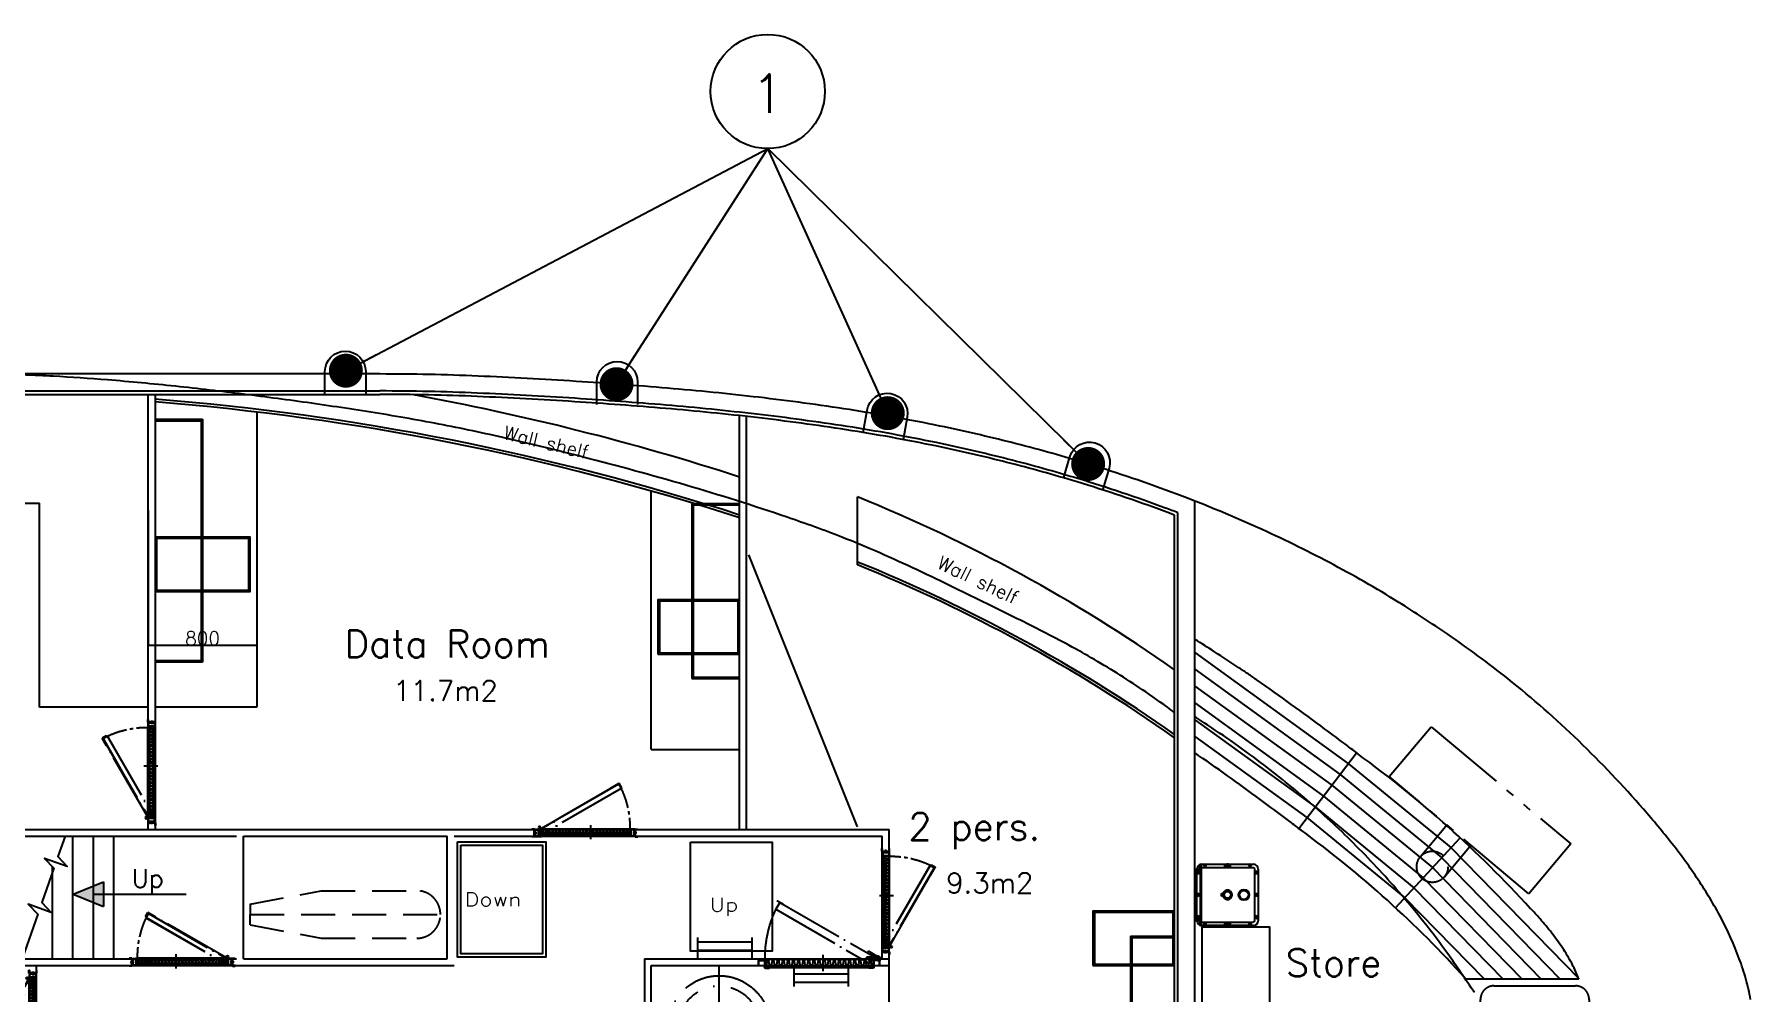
# Model space of a CAD drawing. Extents: x 1551 to 113148, y -1700 to 77018.
# Drawn here: x 30297 to 42923, y 26899 to 33947 of the extents above; entities that cross this region are included whole.
import ezdxf
from ezdxf.enums import TextEntityAlignment as Align

# ---------------------------------------------------------------- set-up
doc = ezdxf.new("R2010")
doc.units = 0
doc.header["$LTSCALE"] = 500
doc.header["$MEASUREMENT"] = 0
for name, pattern in [('CENTER', [3, 2.5, -0.25, 0, -0.25]), ('CENTER2', [1.125, 0.75, -0.125, 0.125, -0.125]), ('DASHED', [0.75, 0.5, -0.25]), ('PHANTOM', [2.1, 1.25, -0.2, 0.125, -0.2, 0.125, -0.2])]:
    doc.linetypes.add(name, pattern=pattern)
doc.layers.get('0').update_dxf_attribs({"linetype": 'CONTINUOUS'})
doc.layers.get('DEFPOINTS').update_dxf_attribs({"linetype": 'CONTINUOUS'})
for name, color, linetype in [('M1CO1', 1, 'CONTINUOUS'), ('POSNR', 2, 'CONTINUOUS'), ('S0CO2', 2, 'CONTINUOUS'), ('S0PH1', 7, 'PHANTOM'), ('SAFECO1', 1, 'CONTINUOUS')]:
    doc.layers.add(name, color=color, linetype=linetype)
doc.styles.add('18', font='romans', dxfattribs={"height": 180})
doc.styles.add('ROMANS', font='romans', dxfattribs={"height": 100})
doc.dimstyles.get("Standard").update_dxf_attribs({"dimtxt": 2, "dimasz": 2.5, "dimexe": 1, "dimexo": 1, "dimgap": 1, "dimtad": 1, "dimdsep": 46, "dimtxsty": 'ROMANS', "dimcen": 0, "dimclrd": 1, "dimclre": 1, "dimclrt": 2, "dimadec": 0, "dimazin": 0, "dimtfac": 1, "dimtmove": 2, "dimatfit": 3, "dimfxl": 1, "dimtvp": 100, "dimtolj": 1, "dimarcsym": 0})

# ---------------------------------------------------------------- blocks, each defined once
blk = doc.blocks.new('Internal Lining-door 730 L')
at = {"linetype": 'CENTER', "ltscale": 0.4}
for p, q in [((17302, 17625), (17319, 17655)), ((17306, 17623), (17302, 17625)), ((17303, 17625), (17319, 17653)), ((17322, 17650), (17303, 17617)), ((17303, 17617), (17877, 17286)), ((17323, 17648), (17306, 17618)), ((17306, 17618), (17876, 17289)), ((17319, 17655), (17320, 17654)), ((17897, 17321), (17319, 17655)), ((17319, 17653), (17896, 17320)), ((17322, 17650), (17896, 17319)), ((17323, 17648), (17893, 17319))]:
    blk.add_line(p, q, dxfattribs=at)
at = {"ltscale": 600}
for p, q in [((17202, 17319), (17182, 17319)), ((17182, 17315), (17182, 17319)), ((17182, 17315), (17192, 17315)), ((17200, 17317), (17186, 17317)), ((17192, 17317), (17192, 17315)), ((17200, 17263), (17200, 17317)), ((17202, 17300), (17202, 17319)), ((17202, 17317), (17236, 17317)), ((17202, 17315), (17234, 17315)), ((17202, 17300), (17206, 17296)), ((17204, 17301), (17204, 17315)), ((17204, 17301), (17208, 17297)), ((17208, 17267), (17208, 17315)), ((17210, 17267), (17210, 17315)), ((17212, 17305), (17210, 17305)), ((17212, 17305), (17212, 17313)), ((17212, 17313), (17232, 17313)), ((17227, 17318), (17227, 17317)), ((17227, 17318), (17237, 17318)), ((17232, 17269), (17232, 17313)), ((17234, 17267), (17234, 17315)), ((17236, 17269), (17236, 17317)), ((17237, 17284), (17237, 17318)), ((17903, 17318), (17237, 17318)), ((17237, 17317), (17903, 17317)), ((17241, 17316), (17241, 17278)), ((17241, 17316), (17903, 17316)), ((17243, 17314), (17243, 17280)), ((17243, 17314), (17901, 17314)), ((17527, 17244), (17527, 17348)), ((17901, 17314), (17901, 17280)), ((17903, 17316), (17903, 17324)), ((17903, 17316), (17903, 17278)), ((17907, 17318), (17907, 17324)), ((17907, 17284), (17907, 17318)), ((17917, 17318), (17907, 17318)), ((17942, 17317), (17908, 17317)), ((17908, 17269), (17908, 17317)), ((17942, 17315), (17910, 17315)), ((17910, 17267), (17910, 17315)), ((17932, 17313), (17912, 17313)), ((17912, 17269), (17912, 17313)), ((17917, 17318), (17917, 17317)), ((17932, 17305), (17932, 17313)), ((17932, 17305), (17934, 17305)), ((17934, 17267), (17934, 17315)), ((17936, 17267), (17936, 17315)), ((17940, 17301), (17936, 17297)), ((17942, 17300), (17938, 17296)), ((17940, 17301), (17940, 17315)), ((17942, 17319), (17962, 17319)), ((17942, 17300), (17942, 17319)), ((17944, 17263), (17944, 17317)), ((17944, 17317), (17958, 17317)), ((17952, 17317), (17952, 17315)), ((17962, 17315), (17952, 17315)), ((17962, 17315), (17962, 17319)), ((17182, 17265), (17192, 17265)), ((17182, 17265), (17182, 17261)), ((17202, 17261), (17182, 17261)), ((17200, 17263), (17186, 17263)), ((17190, 17290), (17218, 17290)), ((17192, 17263), (17192, 17265)), ((17202, 17281), (17206, 17285)), ((17202, 17261), (17202, 17281)), ((17202, 17267), (17250, 17267)), ((17202, 17265), (17252, 17265)), ((17204, 17280), (17208, 17284)), ((17204, 17267), (17204, 17280)), ((17206, 17285), (17206, 17296)), ((17212, 17277), (17210, 17277)), ((17212, 17269), (17212, 17277)), ((17212, 17269), (17232, 17269)), ((17237, 17284), (17236, 17284)), ((17236, 17269), (17248, 17269)), ((17242, 17278), (17241, 17278)), ((17242, 17278), (17242, 17274)), ((17242, 17278), (17903, 17278)), ((17242, 17276), (17252, 17276)), ((17242, 17274), (17250, 17274)), ((17243, 17280), (17901, 17280)), ((17248, 17269), (17248, 17274)), ((17250, 17267), (17250, 17274)), ((17252, 17265), (17252, 17276)), ((17892, 17265), (17892, 17276)), ((17902, 17276), (17892, 17276)), ((17942, 17265), (17892, 17265)), ((17894, 17267), (17894, 17274)), ((17902, 17274), (17894, 17274)), ((17942, 17267), (17894, 17267)), ((17896, 17269), (17896, 17274)), ((17908, 17269), (17896, 17269)), ((17902, 17278), (17902, 17274)), ((17902, 17278), (17903, 17278)), ((17907, 17284), (17908, 17284)), ((17932, 17269), (17912, 17269)), ((17953, 17290), (17925, 17290)), ((17932, 17269), (17932, 17277)), ((17932, 17277), (17934, 17277)), ((17940, 17280), (17936, 17284)), ((17938, 17285), (17938, 17296)), ((17942, 17281), (17938, 17285)), ((17940, 17267), (17940, 17280)), ((17942, 17261), (17942, 17281)), ((17942, 17261), (17962, 17261)), ((17944, 17263), (17958, 17263)), ((17952, 17263), (17952, 17265)), ((17962, 17265), (17952, 17265)), ((17962, 17265), (17962, 17261))]:
    blk.add_line(p, q, dxfattribs=at)
for p, q in [((17254, 17291), (17258, 17303)), ((17267, 17303), (17271, 17291)), ((17279, 17291), (17283, 17303)), ((17292, 17303), (17296, 17291)), ((17304, 17291), (17308, 17303)), ((17317, 17303), (17320, 17291)), ((17329, 17291), (17333, 17303)), ((17341, 17303), (17345, 17291))]:
    blk.add_line(p, q)
at = {"ltscale": 0.5}
for p, q in [((17858, 17307), (17858, 17306)), ((17893, 17319), (17876, 17289)), ((17896, 17319), (17877, 17286)), ((17883, 17290), (17900, 17319)), ((17896, 17319), (17899, 17326)), ((17900, 17319), (17903, 17324)), ((17880, 17292), (17883, 17290))]:
    blk.add_line(p, q, dxfattribs=at)
blk.add_lwpolyline([(17901, 17312, 0.771886), (17887, 17303), (17891, 17291, -1.315477), (17875, 17291), (17878, 17303, 1.425918), (17862, 17303), (17866, 17291, -1.315477), (17850, 17291), (17854, 17303, 1.425918), (17838, 17303), (17841, 17291, -1.315477), (17825, 17291), (17829, 17303, 1.425918), (17813, 17303), (17817, 17291, -1.315477), (17800, 17291), (17804, 17303, 1.425918), (17788, 17303), (17792, 17291, -1.315477), (17775, 17291), (17779, 17303, 1.425918), (17763, 17303), (17767, 17291, -1.315477), (17751, 17291), (17754, 17303, 1.425918), (17738, 17303), (17742, 17291, -1.315477), (17726, 17291), (17730, 17303, 1.425918), (17714, 17303), (17717, 17291, -1.315477), (17701, 17291), (17705, 17303, 1.425918), (17689, 17303), (17693, 17291, -1.315477), (17676, 17291), (17680, 17303, 1.425918), (17664, 17303), (17668, 17291, -1.315477), (17651, 17291), (17655, 17303, 1.425918), (17639, 17303), (17643, 17291, -1.315477), (17627, 17291), (17630, 17303, 1.425918), (17614, 17303), (17618, 17291, -1.315477), (17602, 17291), (17606, 17303, 1.425918), (17590, 17303), (17593, 17291, -1.315477), (17577, 17291), (17581, 17303, 1.425918), (17565, 17303), (17569, 17291, -1.315477), (17552, 17291), (17556, 17303, 1.425918), (17540, 17303), (17544, 17291, -1.315477), (17527, 17291), (17531, 17303, 1.425918), (17515, 17303), (17519, 17291, -1.315477), (17503, 17291), (17506, 17303, 1.425918), (17490, 17303), (17494, 17291, -1.315477), (17478, 17291), (17481, 17303, 1.425918), (17466, 17303), (17469, 17291, -1.315477), (17453, 17291), (17457, 17303, 1.425918), (17441, 17303), (17444, 17291, -1.315477), (17428, 17291), (17432, 17303, 1.425918), (17416, 17303), (17420, 17291, -1.315477), (17403, 17291), (17407, 17303, 1.425918), (17391, 17303), (17395, 17291, -1.315477), (17378, 17291), (17382, 17303, 1.425918), (17366, 17303), (17370, 17291, -1.315477), (17354, 17291), (17357, 17303, 1.425918), (17341, 17303), (17345, 17291, -0.676039), (17333, 17282, -0.676039)], format="xyb")
at = {"ltscale": 600}
blk.add_circle((17905, 17331), 7.5, dxfattribs=at)
blk.add_circle((17905, 17331), 7.5, dxfattribs=at)
for centre, start, end in [((17250, 17306), 340.0841, 152.2922), ((17275, 17306), 340.0841, 199.9159), ((17300, 17306), 340.0841, 199.9159), ((17325, 17306), 340.0841, 199.9159), ((17349, 17306), 49.2597, 199.9159), ((17263, 17289), 164.4828, 15.5172), ((17287, 17289), 164.4828, 15.5172), ((17312, 17289), 164.4828, 15.5172), ((17337, 17289), 164.4828, 15.5172)]:
    blk.add_arc(centre, 8.5, start, end)
at = {"layer": 'S0PH1', "linetype": 'CENTER2', "ltscale": 0.4}
blk.add_arc((17905, 17331), 664, 154.5349, 181.2513, dxfattribs=at)
blk = doc.blocks.new('*D134')
at = {"color": 1, "lineweight": -2, "transparency": 16777216}
for p, q in [((31135, 30446), (31135, 29453)), ((31935, 29629), (31935, 29453)), ((31138, 29454), (31933, 29454))]:
    blk.add_line(p, q, dxfattribs=at)
at = {"color": 1, "transparency": 16777216}
for points in [[(31138, 29454), (31138, 29453), (31135, 29454)], [(31933, 29454), (31933, 29453), (31935, 29454)]]:
    blk.add_solid(points, dxfattribs=at)
at = {"layer": 'DEFPOINTS', "color": 0, "transparency": 16777216}
for p in [(31135, 30447), (31935, 29630), (31935, 29454)]:
    blk.add_point(p, dxfattribs=at)
at = {"color": 2, "transparency": 16777216, "insert": (31535, 29505), "char_height": 100, "attachment_point": 5, "style": 'ROMANS'}
blk.add_mtext('\\A1;800', dxfattribs=at)
blk = doc.blocks.new('ST 730')
at = {"linetype": 'CENTER', "ltscale": 0.4}
for p, q in [((12533, 7368), (11847, 6972)), ((12555, 7383), (12510, 7357)), ((12533, 7368), (12562, 7317)), ((12556, 7381), (12534, 7369)), ((12534, 7369), (12564, 7317)), ((12556, 7381), (12555, 7383)), ((12564, 7317), (11875, 6919)), ((12562, 7317), (11876, 6921))]:
    blk.add_line(p, q, dxfattribs=at)
at = {"ltscale": 600}
for p, q in [((11832, 6959), (11792, 6959)), ((11798, 6966), (11814, 6975)), ((11798, 6939), (11798, 6964)), ((11798, 6959), (11823, 6959)), ((11822, 6968), (11802, 6968)), ((11803, 6969), (11821, 6969)), ((11807, 6950), (11807, 6976)), ((11807, 6933), (11807, 6974)), ((11821, 6973), (11814, 6975)), ((11816, 6944), (11816, 6964)), ((11821, 6952), (11816, 6952)), ((11821, 6973), (11881, 7008)), ((11826, 6964), (11821, 6969)), ((11821, 6950), (11821, 6952)), ((11821, 6952), (11873, 6952)), ((11821, 6950), (11846, 6950)), ((11822, 6968), (11822, 6950)), ((11824, 6944), (11824, 6950)), ((11826, 6964), (11896, 6964)), ((11829, 6964), (11867, 6986)), ((11833, 6964), (11845, 6971)), ((11839, 6944), (11839, 6950)), ((11845, 6971), (11875, 6919)), ((11846, 6950), (11846, 6890)), ((11847, 6972), (11876, 6921)), ((11848, 6950), (11848, 6892)), ((12640, 6950), (11848, 6950)), ((11868, 6984), (11867, 6986)), ((11873, 6950), (11873, 6952)), ((11888, 7001), (11881, 7008)), ((11890, 6997), (11888, 7001)), ((11898, 6955), (11896, 6964)), ((11898, 6950), (11898, 6955)), ((12214, 6861), (12214, 6981)), ((12615, 6950), (12615, 6952)), ((12667, 6952), (12615, 6952)), ((12640, 6950), (12640, 6892)), ((12667, 6950), (12642, 6950)), ((12642, 6950), (12642, 6890)), ((12648, 6944), (12648, 6950)), ((12663, 6944), (12663, 6950)), ((12667, 6950), (12667, 6952)), ((11798, 6904), (11798, 6939)), ((11801, 6904), (11801, 6939)), ((11802, 6944), (11839, 6944)), ((11802, 6941), (11839, 6941)), ((11841, 6939), (11841, 6889)), ((11841, 6904), (11841, 6899)), ((11844, 6939), (11844, 6889)), ((11845, 6888), (11879, 6888)), ((11845, 6885), (11879, 6885)), ((12642, 6890), (11846, 6890)), ((12640, 6892), (11848, 6892)), ((11879, 6885), (11879, 6888)), ((12642, 6888), (12609, 6888)), ((12609, 6885), (12609, 6888)), ((12642, 6885), (12609, 6885)), ((12644, 6939), (12644, 6889)), ((12647, 6939), (12647, 6889)), ((12647, 6904), (12647, 6899)), ((12685, 6944), (12648, 6944)), ((12685, 6941), (12648, 6941)), ((12687, 6904), (12687, 6939)), ((12690, 6904), (12690, 6939))]:
    blk.add_line(p, q, dxfattribs=at)
for p, q in [((11857, 6908), (11863, 6935)), ((11876, 6935), (11882, 6908)), ((11895, 6908), (11901, 6935)), ((11914, 6935), (11919, 6908)), ((11933, 6908), (11938, 6935)), ((11951, 6935), (11957, 6908)), ((11970, 6908), (11976, 6935)), ((11989, 6935), (11995, 6908)), ((12008, 6908), (12014, 6935)), ((12026, 6935), (12032, 6908)), ((12045, 6908), (12051, 6935)), ((12064, 6935), (12070, 6908)), ((12083, 6908), (12089, 6935)), ((12101, 6935), (12107, 6908)), ((12120, 6908), (12126, 6935)), ((12139, 6935), (12145, 6908)), ((12158, 6908), (12164, 6935)), ((12177, 6935), (12182, 6908)), ((12196, 6908), (12201, 6935)), ((12214, 6935), (12220, 6908)), ((12233, 6908), (12239, 6935)), ((12252, 6935), (12258, 6908)), ((12271, 6908), (12277, 6935)), ((12289, 6935), (12295, 6908)), ((12308, 6908), (12314, 6935)), ((12327, 6935), (12333, 6908)), ((12346, 6908), (12352, 6935)), ((12364, 6935), (12370, 6908)), ((12383, 6908), (12389, 6935)), ((12402, 6935), (12408, 6908)), ((12421, 6908), (12427, 6935)), ((12440, 6935), (12445, 6908)), ((12459, 6908), (12464, 6935)), ((12477, 6935), (12483, 6908)), ((12496, 6908), (12502, 6935)), ((12515, 6935), (12521, 6908)), ((12534, 6908), (12540, 6935)), ((12552, 6935), (12558, 6908)), ((12571, 6908), (12577, 6935)), ((12590, 6935), (12596, 6908)), ((12609, 6908), (12615, 6935)), ((12627, 6935), (12633, 6908))]:
    blk.add_line(p, q)
blk.add_circle((11807, 6959), 5, dxfattribs=at)
blk.add_circle((11807, 6959), 5, dxfattribs=at)
for centre, radius, start, end in [((11801, 6961), 5, 120, 232.6141), ((11803, 6964), 5, 90, 180), ((11802, 6963), 5, 90, 126.8699), ((11811, 6964), 5, 0, 90), ((11802, 6939), 4.5, 90, 180), ((11802, 6939), 1.5, 90, 180), ((11839, 6939), 4.5, 0, 90), ((11839, 6939), 1.5, 0, 90), ((11845, 6889), 4.5, 180, 270), ((11845, 6889), 1.5, 180, 270), ((12642, 6889), 4.5, 270, 0), ((12642, 6889), 1.5, 270, 0), ((12648, 6939), 4.5, 90, 180), ((12648, 6939), 1.5, 90, 180), ((12685, 6939), 4.5, 0, 90), ((12685, 6939), 1.5, 0, 90)]:
    blk.add_arc(centre, radius, start, end, dxfattribs=at)
for centre, start, end in [((11851, 6937), 350.1692, 104.3101), ((11888, 6937), 350.1692, 189.8308), ((11926, 6937), 350.1692, 189.8308), ((11964, 6937), 350.1692, 189.8308), ((12001, 6937), 350.1692, 189.8308), ((12039, 6937), 350.1692, 189.8308), ((12076, 6937), 350.1692, 189.8308), ((12114, 6937), 350.1692, 189.8308), ((12151, 6937), 350.1692, 189.8308), ((12189, 6937), 350.1692, 189.8308), ((12227, 6937), 350.1692, 189.8308), ((12264, 6937), 350.1692, 189.8308), ((12302, 6937), 350.1692, 189.8308), ((12339, 6937), 350.1692, 189.8308), ((12377, 6937), 350.1692, 189.8308), ((12414, 6937), 350.1692, 189.8308), ((12452, 6937), 350.1692, 189.8308), ((12490, 6937), 350.1692, 189.8308), ((12527, 6937), 350.1692, 189.8308), ((12565, 6937), 350.1692, 189.8308), ((12602, 6937), 350.1692, 189.8308), ((12640, 6937), 90.3438, 189.8308), ((11870, 6905), 165.5709, 14.4291), ((11907, 6905), 165.5709, 14.4291), ((11945, 6905), 165.5709, 14.4291), ((11982, 6905), 165.5709, 14.4291), ((12020, 6905), 165.5709, 14.4291), ((12057, 6905), 165.5709, 14.4291), ((12095, 6905), 165.5709, 14.4291), ((12133, 6905), 165.5709, 14.4291), ((12170, 6905), 165.5709, 14.4291), ((12208, 6905), 165.5709, 14.4291), ((12245, 6905), 165.5709, 14.4291), ((12283, 6905), 165.5709, 14.4291), ((12320, 6905), 165.5709, 14.4291), ((12358, 6905), 165.5709, 14.4291), ((12396, 6905), 165.5709, 14.4291), ((12433, 6905), 165.5709, 14.4291), ((12471, 6905), 165.5709, 14.4291), ((12508, 6905), 165.5709, 14.4291), ((12546, 6905), 165.5709, 14.4291), ((12583, 6905), 165.5709, 14.4291), ((12621, 6905), 165.5709, 14.4291)]:
    blk.add_arc(centre, 12.6, start, end)
for points in [[(11798, 6904), (11798, 6909), (11793, 6904)], [(11841, 6904), (11836, 6904), (11841, 6899)], [(12647, 6904), (12647, 6899), (12652, 6904)], [(12690, 6904), (12695, 6904), (12690, 6909)]]:
    blk.add_solid(points)
at = {"layer": 'S0PH1', "linetype": 'CENTER', "ltscale": 0.4}
blk.add_arc((11807, 6959), 835, 359.5197, 26.0336, dxfattribs=at)
blk = doc.blocks.new('t4')
at = {"color": 0, "linetype": 'ByBlock'}
for p, q in [((-480, 413), (-516, 413)), ((-516, 413), (-516, 409)), ((-516, 409), (-476, 409)), ((-516, 409), (-66, 409)), ((-516, 404), (-516, 409)), ((-66, 404), (-516, 404)), ((-516, 19), (-516, 399)), ((-511, 383), (-516, 374)), ((-501, 383), (-511, 383)), ((-496, 374), (-501, 383)), ((-491, 404), (-491, 21)), ((-481, 434), (-101, 434)), ((-476, 449), (-480, 449)), ((-480, 449), (-480, 434)), ((-480, 434), (-480, 413)), ((-476, 434), (-476, 449)), ((-476, 409), (-476, 434)), ((-461, 433), (-466, 424)), ((-466, 424), (-461, 416)), ((-451, 433), (-461, 433)), ((-461, 416), (-451, 416)), ((-446, 424), (-451, 433)), ((-451, 416), (-446, 424)), ((-296, 433), (-301, 424)), ((-301, 424), (-296, 416)), ((-286, 433), (-296, 433)), ((-296, 416), (-286, 416)), ((-281, 424), (-286, 433)), ((-286, 416), (-281, 424)), ((-131, 433), (-136, 424)), ((-136, 424), (-131, 416)), ((-121, 433), (-131, 433)), ((-131, 416), (-121, 416)), ((-116, 424), (-121, 433)), ((-121, 416), (-116, 424)), ((-106, 434), (-106, 449)), ((-106, 449), (-102, 449)), ((-106, 409), (-106, 434)), ((-66, 409), (-106, 409)), ((-102, 449), (-102, 434)), ((-102, 434), (-102, 413)), ((-102, 413), (-66, 413)), ((-91, 21), (-91, 404)), ((-81, 383), (-86, 374)), ((-71, 383), (-81, 383)), ((-66, 374), (-71, 383)), ((-66, 413), (-66, 409)), ((-66, 409), (-66, 404)), ((-66, 399), (-66, 19)), ((-516, 374), (-511, 366)), ((-511, 366), (-501, 366)), ((-501, 366), (-496, 374)), ((-301, 243), (-301, 253)), ((-301, 253), (-281, 253)), ((-291, 253), (-291, 249)), ((-281, 253), (-281, 243)), ((-86, 374), (-81, 366)), ((-81, 366), (-71, 366)), ((-71, 366), (-66, 374)), ((-511, 209), (-511, 227)), ((-511, 192), (-511, 209)), ((-506, 232), (-506, 232)), ((-506, 187), (-506, 187)), ((-501, 227), (-501, 192)), ((-303, 230), (-303, 243)), ((-303, 243), (-279, 243)), ((-301, 249), (-281, 249)), ((-279, 243), (-279, 230)), ((-81, 209), (-81, 227)), ((-81, 192), (-81, 209)), ((-76, 232), (-76, 232)), ((-76, 187), (-76, 187)), ((-71, 227), (-71, 192)), ((-511, 53), (-516, 44)), ((-516, 44), (-511, 36)), ((-501, 53), (-511, 53)), ((-511, 36), (-501, 36)), ((-496, 44), (-501, 53)), ((-501, 36), (-496, 44)), ((-479, 9), (-103, 9)), ((-461, 3), (-466, -6)), ((-451, 3), (-461, 3)), ((-446, -6), (-451, 3)), ((-296, 3), (-301, -6)), ((-286, 3), (-296, 3)), ((-281, -6), (-286, 3)), ((-131, 3), (-136, -6)), ((-121, 3), (-131, 3)), ((-116, -6), (-121, 3)), ((-81, 53), (-86, 44)), ((-86, 44), (-81, 36)), ((-71, 53), (-81, 53)), ((-81, 36), (-71, 36)), ((-66, 44), (-71, 53)), ((-71, 36), (-66, 44)), ((-101, -16), (-481, -16)), ((-466, -6), (-461, -14)), ((-461, -14), (-451, -14)), ((-451, -14), (-446, -6)), ((-301, -6), (-296, -14)), ((-296, -14), (-286, -14)), ((-286, -14), (-281, -6)), ((-136, -6), (-131, -14)), ((-131, -14), (-121, -14)), ((-121, -14), (-116, -6))]:
    blk.add_line(p, q, dxfattribs=at)
for centre, radius in [((-291, 89), 40), ((-291, 209), 24), ((-291, 89), 33)]:
    blk.add_circle(centre, radius, dxfattribs=at)
for centre, radius, start, end in [((-481, 399), 35, 90, 180), ((-101, 399), 35, 0, 90), ((-506, 209), 12, 114.6243, 245.3757), ((-506, 227), 5, 90, 180), ((-506, 192), 5, 180, 270), ((-506, 227), 5, 0, 90), ((-506, 192), 5, 270, 0), ((-506, 209), 12, 294.6243, 65.3757), ((-291, 209), 34, 110.6673, 69.3327), ((-76, 209), 12, 114.6243, 245.3757), ((-76, 227), 5, 90, 180), ((-76, 192), 5, 180, 270), ((-76, 227), 5, 0, 90), ((-76, 192), 5, 270, 0), ((-76, 209), 12, 294.6243, 65.3757), ((-481, 19), 35, 180, 270), ((-479, 21), 12, 180, 270), ((-103, 21), 12, 270, 0), ((-101, 19), 35, 270, 0)]:
    blk.add_arc(centre, radius, start, end, dxfattribs=at)
blk = doc.blocks.new('POS_VINDU')
at = {"layer": 'S0CO2'}
blk.add_circle((0, 0), 4.2, dxfattribs=at)
at = {"layer": 'POSNR', "color": 2, "style": 'ROMANS'}
blk.add_attdef('POS', text='', height=2.81, dxfattribs=at).set_placement((0, -1.56), align=Align.CENTER)
blk = doc.blocks.new('DOT')
at = {"layer": 'SAFECO1', "color": 0, "linetype": 'ByBlock'}
blk.add_line((-0.5, 0), (-1, 0), dxfattribs=at)
at = {"layer": 'SAFECO1', "color": 0, "linetype": 'ByBlock', "const_width": 0.5}
blk.add_lwpolyline([(-0.25, 0, 1), (0.25, 0, 1)], format="xyb", close=True, dxfattribs=at)

msp = doc.modelspace()

# ---------------------------------------------------------------- linework, layer by layer
for p, q in [((24485.105, 31323.758), (32839.515, 31323.758)), ((24510.105, 31298.758), (32839.515, 31298.758)), ((31135.105, 28098.758), (31135.105, 31298.758)), ((31185.105, 31298.758), (31185.105, 28098.758)), ((31185.105, 31115.335), (31535.105, 31115.335)), ((31185.105, 31105.335), (31535.105, 31105.335)), ((31525.105, 31105.335), (31525.105, 29339.853)), ((31535.105, 31115.335), (31535.105, 29329.853)), ((31935.105, 31168.824), (31935.105, 28998.763)), ((35485.105, 28098.758), (35485.105, 31142.206)), ((35535.105, 28098.758), (35535.105, 31136.638)), ((34835.105, 28688.174), (34835.105, 30588.161)), ((28635.105, 30498.758), (30335.105, 30498.758)), ((30335.105, 28998.754), (30335.105, 30498.758)), ((35485.105, 30494.032), (35135.105, 30494.032)), ((35135.105, 30494.032), (35135.105, 29208.55)), ((35485.105, 30484.032), (35135.105, 30484.032)), ((35145.105, 30484.032), (35145.105, 29218.55)), ((36352.603, 30044.36), (36352.603, 30544.36)), ((38835.105, 22783.642), (38835.105, 30513.874)), ((38685.105, 22884.814), (38685.105, 30410.966)), ((38710.105, 22867.564), (38710.105, 30428.198)), ((36352.603, 28118.758), (35552.603, 30118.758)), ((31535.105, 29339.853), (31185.105, 29339.853)), ((31535.105, 29329.853), (31185.105, 29329.853)), ((35135.105, 29218.55), (35485.105, 29218.55)), ((35135.105, 29208.55), (35485.105, 29208.55)), ((31135.105, 28998.758), (30335.105, 28998.754)), ((31935.105, 28998.763), (31185.105, 28998.758)), ((34835.105, 28688.174), (35485.105, 28688.174)), ((39598.303, 28107.164), (40024.538, 28662.433)), ((29081.692, 28098.758), (31248.277, 28098.758)), ((29106.692, 28048.758), (31198.277, 28048.758)), ((30581.692, 27148.758), (30581.692, 28048.758)), ((30731.692, 27148.758), (30731.692, 28048.758)), ((30881.692, 27148.758), (30881.692, 28048.758)), ((31198.277, 28048.758), (31785.105, 28048.758)), ((31248.277, 28098.758), (36585.105, 28098.758)), ((31835.105, 27148.758), (31835.105, 28048.758)), ((31835.105, 28048.758), (33335.105, 28048.758)), ((33335.105, 27148.758), (33335.105, 28048.758)), ((33385.105, 28048.758), (36535.105, 28048.758)), ((36535.105, 27148.758), (36535.105, 28048.758)), ((36585.105, 27148.758), (36585.105, 28098.758)), ((40310.79, 27523.189), (40785.182, 28037.924)), ((30431.692, 27148.758), (30431.692, 27823.118)), ((30582.325, 27623.758), (30806.125, 27714.858)), ((30806.125, 27714.858), (30806.125, 27532.659)), ((30582.325, 27623.758), (30806.125, 27532.659)), ((30732.325, 27623.758), (31413.774, 27623.758)), ((35177.317, 27148.982), (35177.317, 27304.497)), ((35577.317, 27148.982), (35577.317, 27304.497)), ((38360.105, 27314.616), (38360.105, 26198.758)), ((38360.105, 27314.616), (38685.105, 27314.616)), ((38360.105, 27304.616), (38685.105, 27304.616)), ((38370.105, 27304.616), (38370.105, 26198.758)), ((24635.105, 27148.758), (31698.277, 27148.758)), ((26470.584, 27148.758), (31785.105, 27148.758)), ((31835.105, 27148.758), (33335.105, 27148.758)), ((34785.105, 27148.758), (36585.105, 27148.758)), ((34785.105, 27148.758), (34785.105, 26198.758)), ((35177.317, 27271.786), (35577.317, 27271.786)), ((35177.317, 27210.384), (35577.317, 27210.384)), ((36585.105, 26198.758), (36585.105, 27148.758)), ((24635.105, 27098.758), (33385.105, 27098.758)), ((30310.105, 27098.758), (30310.105, 21998.758)), ((34835.105, 27098.758), (36585.105, 27098.758)), ((34835.105, 26198.758), (34835.105, 27098.758)), ((35885.105, 27098.758), (35885.105, 26943.243)), ((35885.105, 27037.356), (36285.105, 27037.356)), ((36285.105, 27098.758), (36285.105, 26943.243)), ((36585.105, 26198.758), (36585.105, 27098.758)), ((35885.105, 26975.954), (36285.105, 26975.954))]:
    msp.add_line(p, q)
at = {"linetype": 'DASHED'}
for p, q in [((31885.105, 27548.996), (32408.295, 27648.758)), ((31885.105, 27548.996), (31885.105, 27473.758)), ((32408.295, 27648.758), (33110.105, 27648.758)), ((31885.105, 27473.758), (33285.105, 27473.758)), ((31885.105, 27398.521), (31885.105, 27473.758)), ((31885.105, 27398.521), (32408.295, 27298.758)), ((32408.295, 27298.758), (33110.105, 27298.758))]:
    msp.add_line(p, q, dxfattribs=at)
at = {"linetype": 'CENTER'}
msp.add_line((35335.105, 26198.758), (35335.105, 27098.758), dxfattribs=at)
for points in [[(32435.105, 31298.758), (32435.105, 31466.596, -1), (32735.105, 31466.596), (32735.105, 31298.758)], [(34435.105, 31223.522), (34435.105, 31391.36, -1), (34735.105, 31391.36), (34735.105, 31223.522)], [(38710.105, 30428.198, 0.002539729), (38617.47, 30463.023, 0.01505397), (37974.846, 30679.133, 0.011502032), (37457.371, 30823.065, 0.010874029), (36933.681, 30943.791, 0.012749994), (36276.006, 31062.998, 0.009545008), (35612.076, 31152.998, 0.00794299), (34944.577, 31219.805, 0.004736994), (34273.996, 31269.78, 0.005549996), (33555.912, 31308.456, -0.000001071), (33555.912, 31308.456, 0.010678), (32839.514, 31323.758, 0.010678)], [(38685.105, 30410.966, 0.002096928), (38608.792, 30439.578, 0.01505397), (37967.594, 30655.208, 0.011502032), (37451.227, 30798.831, 0.010874029), (36928.596, 30919.314, 0.012749994), (36272.176, 31038.294, 0.009545008), (35609.191, 31128.165, 0.00794299), (34942.483, 31194.893, 0.004736994), (34272.375, 31244.833, 0.005549996), (33554.845, 31283.479, -0.000001071), (33554.844, 31283.479, 0.010678), (32839.514, 31298.758)], [(36393.632, 31018.626), (36423.242, 31183.832, -1), (36718.537, 31130.906), (36688.927, 30965.701)], [(37867.807, 30679.391), (37915.546, 30840.296, -1), (38203.155, 30754.967), (38155.416, 30594.061)]]:
    msp.add_lwpolyline(points, format="xyb")
at = {"flags": 128}
for points in [[(30435.287, 31432.046, 0.001848499), (30335.105, 31436.9, 0.005331), (30076.007, 31445.729, 0.005849), (29816.786, 31448.758)], [(42922.948, 26848.758, 0.02788), (42888.294, 27000.711, 0.018944), (42839.583, 27148.758, 0.033183), (42705.241, 27447.946, 0.024663), (42537.263, 27729.633, 0.020409), (42344.55, 27995.165, 0.011893), (42135.105, 28247.707, 0.021606), (41658.493, 28749.826, 0.023708), (41138.386, 29206.758, 0.009551), (40919.64, 29374.547, 0.0081), (40695.105, 29534.518, 0.006351), (40516.591, 29654.089, 0.006117), (40335.105, 29769.184, 0.016804), (39823.999, 30061.408, 0.015439), (39295.105, 30320.087, 0.017375), (38660.862, 30580.25, 0.015054), (38011.105, 30798.758, 0.011502), (37488.091, 30944.231, 0.010874), (36959.105, 31066.178, 0.01275), (36295.157, 31186.523, 0.009545), (35626.499, 31277.163, 0.007943), (34955.048, 31344.365, 0.004737), (34282.105, 31394.517, 0.00555), (33561.249, 31433.342, 0.010678), (32839.515, 31448.758), (32835.105, 31448.758)], [(38685.105, 28960.351, 0.007630442), (38472.964, 29110.139, 0.018076), (38095.206, 29348.758, 0.008444), (37908.315, 29453.382, 0.005201), (37718.642, 29552.868, 0.00357), (37527.245, 29649.014), (37335.105, 29743.665), (37063.907, 29876.845, 0.004194), (36791.526, 30007.584, 0.006144), (36516.509, 30132.657, 0.010054), (36237.587, 30248.758, 0.007077), (36037.167, 30324.238, 0.004117), (35835.105, 30395.21, 0.011487), (35089.423, 30631.258, 0.008028), (34335.105, 30838.029, 0.00552), (33836.749, 30960.222, 0.008783), (33335.105, 31068.111, 0.008536), (32836.204, 31157.458, 0.004748), (32335.105, 31233.516, 0.004009), (31835.661, 31300.39, 0.004913), (31335.105, 31358.351, 0.00594), (30835.7, 31405.217, 0.007399752), (30435.105, 31432.056, 0.006247857)], [(41659.659, 26998.758, 0.004477522), (41650.071, 27022.32, 0.021691), (41606.629, 27114.915, 0.026981), (41539.383, 27228.11, 0.018714), (41460.664, 27336.641, 0.01459), (41374.097, 27440.642, 0.00486419), (41303.669, 27518.85), (41302.13, 27518.823, 0.04982598), (40035.925, 28653.682, 0.002023992), (39954.984, 28715.441, 0.002448), (39791.629, 28837.793, 0.003343), (39543.806, 29018.966, 0.00438), (39293.462, 29196.111, 0.001404), (39226.322, 29242.463, 0.00212), (39159.032, 29288.219, 0.005906), (38979.415, 29406.181, 0.004173713), (38835.105, 29496.859)], [(40890.774, 26898.758, 0.013029973), (40695.105, 27184.817, 0.021822), (40335.105, 27639.647, 0.018542), (40000.462, 27998.758, 0.017615), (39658.47, 28316.329, 0.017453), (39295.105, 28609.17, 0.018682), (38844.204, 28921.652, 0.000178618), (38836.75, 28926.412, 0.000178618)], [(41659.659, 26998.758), (40828.771, 26998.758, 0.052159375), (39615.939, 28093.6, 0.002206859), (39532.621, 28157.221, 0.002448), (39374.736, 28275.476, 0.003343), (39134.475, 28451.121, 0.00438), (38894.148, 28621.177, 0.001297347), (38835.105, 28661.959)]]:
    msp.add_lwpolyline(points, format="xyb", dxfattribs=at)
msp.add_lwpolyline([(32839.515, 31448.758), (29817.015, 31448.758)], dxfattribs=at)
for points in [[(31185.105, 29848.758), (31885.105, 29848.758), (31885.105, 30248.758), (31185.105, 30248.758)], [(31195.105, 29858.758), (31875.105, 29858.758), (31875.105, 30238.758), (31195.105, 30238.758)], [(34885.105, 29388.174), (35485.105, 29388.174), (35485.105, 29788.174), (34885.105, 29788.174)], [(34895.105, 29398.174), (35475.105, 29398.174), (35475.105, 29778.174), (34895.105, 29778.174)], [(33410.091, 28009.108), (34060.091, 28009.108), (34060.091, 27159.108), (33410.091, 27159.108)], [(33435.091, 27984.108), (34035.091, 27984.108), (34035.091, 27184.108), (33435.091, 27184.108)], [(35125.255, 28004.818), (35725.255, 28004.818), (35725.255, 27204.818), (35125.255, 27204.818)], [(38085.105, 27098.758), (38685.105, 27098.758), (38685.105, 27498.758), (38085.105, 27498.758)], [(38095.105, 27108.758), (38675.105, 27108.758), (38675.105, 27488.758), (38095.105, 27488.758)], [(38885.105, 26380.758), (39385.105, 26380.758), (39385.105, 27380.758), (38885.105, 27380.758)]]:
    msp.add_lwpolyline(points, close=True)
for points in [[(38835.105, 29400.209), (39964.556, 28582.696), (40716.929, 27965.87), (41658.312, 27002.144)], [(38835.105, 29276.762), (39903.483, 28503.454), (40649.256, 27892.041), (41521.827, 26998.758)], [(38835.105, 29153.315), (39842.411, 28424.213), (40581.582, 27818.211), (41382.036, 26998.758)], [(38835.105, 29029.869), (39781.338, 28344.971), (40513.908, 27744.382), (41242.244, 26998.758)], [(38835.105, 28906.422), (39720.266, 28265.73), (40446.234, 27670.552), (41102.453, 26998.758)], [(38835.105, 28782.975), (39659.193, 28186.488), (40378.56, 27596.723), (40961.682, 26999.761)], [(30523.245, 28048.758), (30470.712, 27899.342), (30539.743, 27826.991), (30371.592, 27886.11), (30440.623, 27813.758), (30352.053, 27561.842), (30421.083, 27489.491), (30252.932, 27548.61), (30321.963, 27476.258), (30206.819, 27148.758)]]:
    msp.add_lwpolyline(points)
at = {"linetype": 'PHANTOM'}
msp.add_lwpolyline([(41292.496, 27626.428), (40264.694, 28488.856), (40571.946, 28855.025), (41599.748, 27992.597)], close=True, dxfattribs=at)
for points in [[(40689.739, 28132.201), (40493.688, 27898.557)], [(40669.879, 27750.716), (40865.929, 27984.36)]]:
    msp.add_lwpolyline(points, dxfattribs=at)
msp.add_lwpolyline([(40935.105, 26448.758), (40935.105, 26848.758, -0.414213562), (41035.105, 26948.758), (41635.105, 26948.758, -0.414213562), (41735.105, 26848.758), (41735.105, 26448.758, -0.414213562), (41635.105, 26348.758), (41035.105, 26348.758, -0.414213562)], format="xyb", close=True, dxfattribs=at)
msp.add_circle((40581.783, 27824.637), 115, dxfattribs=at)
at = {"linetype": 'CENTER'}
for radius in [375, 300]:
    msp.add_circle((35335.105, 26648.758), radius, dxfattribs=at)
for centre, radius, start, end in [((29724.603, 12596.888), 18723.024, 72.0811674, 85.5260615), ((29724.603, 12596.888), 18703.024, 72.0613547, 85.5212676), ((29724.603, 12896.888), 18703.024, 72.0613547, 79.6754614), ((31969.948, 19722.277), 11675.835, 54.8910639, 67.9533641), ((31969.948, 19222.277), 11695.835, 54.9599166, 67.9930364), ((31969.948, 19222.277), 11675.835, 54.8910639, 67.9533641)]:
    msp.add_arc(centre, radius, start, end)
at = {"linetype": 'DASHED'}
for start, end in [(0, 90), (270, 0)]:
    msp.add_arc((33110.105, 27473.758), 175, start, end, dxfattribs=at)
msp.add_solid([(30806.125, 27714.858), (30582.325, 27623.758), (30806.125, 27532.659)])

# ---------------------------------------------------------------- block references
at = {"xscale": -1}
for name, p, rotation in [('Internal Lining-door 730 L', (48450.568, 46090.488), 90), ('ST 730', (48314.89, 20194.785), 359.9999999999984)]:
    msp.add_blockref(name, p, dxfattribs=dict(at, rotation=rotation))
msp.add_blockref('Internal Lining-door 730 L', (51919.236, 10783.295), dxfattribs=at)
for name, p, rotation in [('Internal Lining-door 730 L', (19269.641, 45140.488), 270), ('t4', (39284.232, 27908.915), 90), ('Internal Lining-door 730 L', (47575.568, 9101.017), 90)]:
    msp.add_blockref(name, p, dxfattribs=dict(rotation=rotation))
msp.add_blockref('Internal Lining-door 730 L', (13813.375, 9833.295))
at = {"layer": 'POSNR', "linetype": 'Continuous', "xscale": 100, "yscale": 100, "zscale": 100}
msp.add_blockref('POS_VINDU', (35692.612, 33526.467), dxfattribs=at).add_auto_attribs({'POS': '1'})

# ---------------------------------------------------------------- texts
at = {"style": '18'}
for s, height, p in [('Data Room', 200, (32580.071, 29363.715)), ('11.7m2', 150, (32936.348, 29044.369)), ('2 pers.', 200, (36727.777, 28020.74)), ('Up', 135, (31012.434, 27672.672)), ('9.3m2', 150, (37004.239, 27630.48)), ('Store', 200, (39502.9, 27018.374))]:
    msp.add_text(s, height=height, dxfattribs=at).set_placement(p)
at = {"style": 'ROMANS', "width": 1.2}
for s, p in [('Down', (33463.318, 27534.25)), ('Up', (35264.735, 27496.333))]:
    msp.add_text(s, height=100, dxfattribs=at).set_placement(p)
at = {"color": 2, "char_height": 100, "attachment_point": 1, "style": 'ROMANS'}
for insert, rotation in [((33765.021, 31068.93), 346.485214), ((36972.847, 30115.776), 334.4734444)]:
    msp.add_mtext('Wall shelf', dxfattribs=dict(at, insert=insert, rotation=rotation))

# ---------------------------------------------------------------- dimensions: what is measured, and where the dimension line sits
dim = msp.add_linear_dim(base=(31935.105, 29453.856), p1=(31135.105, 30447.474), p2=(31935.105, 29630.186), dimstyle='Standard')
dim.commit()
dim.dimension.update_dxf_attribs({"geometry": '*D134', "text_midpoint": (31535.105, 29504.856)})

# ---------------------------------------------------------------- leaders
at = {"layer": 'M1CO1', "linetype": 'Continuous'}
for points in [[(32588.988, 31472.977), (35692.612, 33106.153)], [(34580.137, 31373.887), (35692.612, 33106.153)], [(36575.299, 31160.806), (35692.612, 33106.153)], [(38049.539, 30787.035), (35692.612, 33106.153)]]:
    msp.add_leader(points, dimstyle='Standard', override={"dimasz": 250, "dimgap": 100, "dimtad": 0, "dimldrblk": 'DOT'}, dxfattribs=at)

doc.saveas('drawing.dxf')
